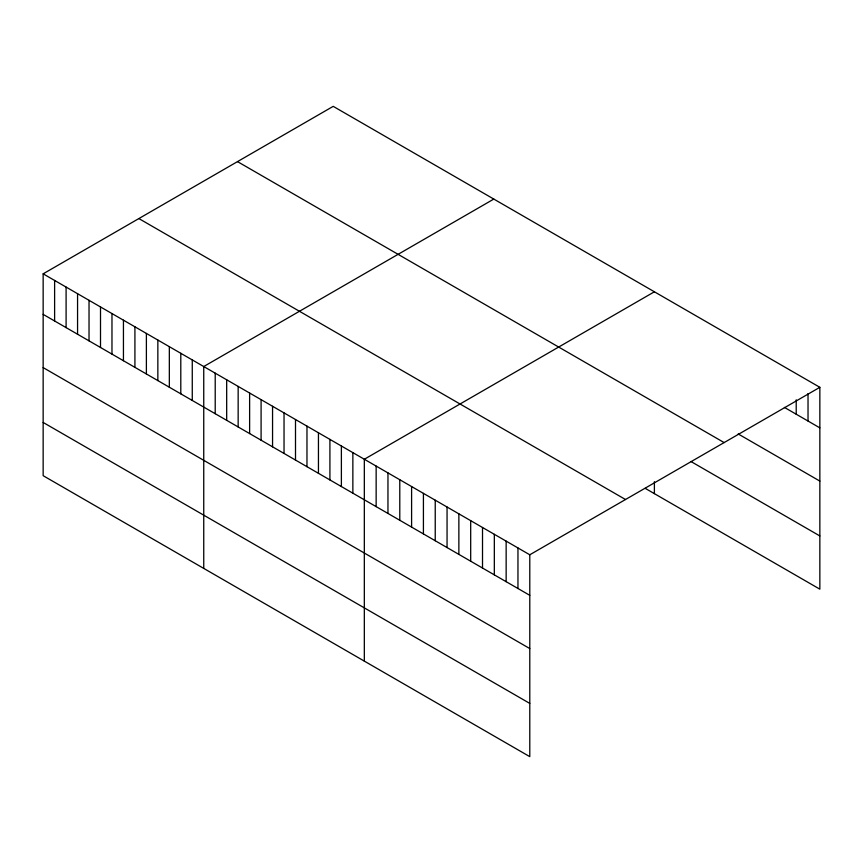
<?xml version="1.0" encoding="UTF-8"?>
<svg xmlns="http://www.w3.org/2000/svg" width="863" height="863" viewBox="0 0 863 863"><rect width="100%" height="100%" fill="white"/><g stroke="black" fill="none" stroke-linecap="round" stroke-linejoin="round"><path stroke-width="1.29" d="M43.15 273.83L529.785 554.78L529.785 756.646L43.15 475.686L43.15 273.83L333.215 106.354L819.85 387.314L819.85 589.17L645.222 488.35M493.809 199.073L203.744 366.538L203.744 568.404M654.391 291.791L364.326 459.256L364.326 661.123M529.785 554.78L819.85 387.314M784.391 407.39L819.85 427.865M738.199 433.949L819.85 481.09M237.498 161.618L724.133 442.579M690.929 461.5L819.85 535.945M138.867 218.566L625.502 499.515M43.15 314.369L529.785 595.33M43.15 367.606L529.785 648.566M43.15 422.449L529.785 703.41M808.027 393.571L808.027 421.036M796.215 399.828L796.215 414.208M654.391 481.673L654.391 493.647M517.962 547.962L517.962 588.501M506.15 541.133L506.15 581.684M494.326 534.316L494.326 574.855M482.514 527.487L482.514 568.037M470.691 520.669L470.691 561.209M458.868 513.841L458.868 554.391M447.056 507.023L447.056 547.563M435.232 500.195L435.232 540.745M423.42 493.377L423.42 533.917M411.597 486.549L411.597 527.099M399.785 479.731L399.785 520.27M387.962 472.902L387.962 513.453M376.149 466.085L376.149 506.624M352.859 452.633L352.859 493.183M341.381 446.009L341.381 486.559M329.914 439.386L329.914 479.936M318.447 432.762L318.447 473.312M306.969 426.149L306.969 466.689M295.502 419.526L295.502 460.065M284.035 412.902L284.035 453.442M272.557 406.279L272.557 446.829M261.09 399.655L261.09 440.206M249.623 393.032L249.623 433.582M238.156 386.408L238.156 426.958M226.678 379.785L226.678 420.335M215.211 373.161L215.211 413.711M192.266 359.914L192.266 400.464M180.799 353.301L180.799 393.841M169.331 346.678L169.331 387.217M157.853 340.054L157.853 380.594M146.386 333.431L146.386 373.981M134.919 326.807L134.919 367.358M123.441 320.184L123.441 360.734M111.974 313.56L111.974 354.11M100.507 306.937L100.507 347.487M89.029 300.313L89.029 340.863M77.562 293.69L77.562 334.24M66.095 287.077L66.095 327.616M54.617 280.453L54.617 320.993"/></g></svg>
